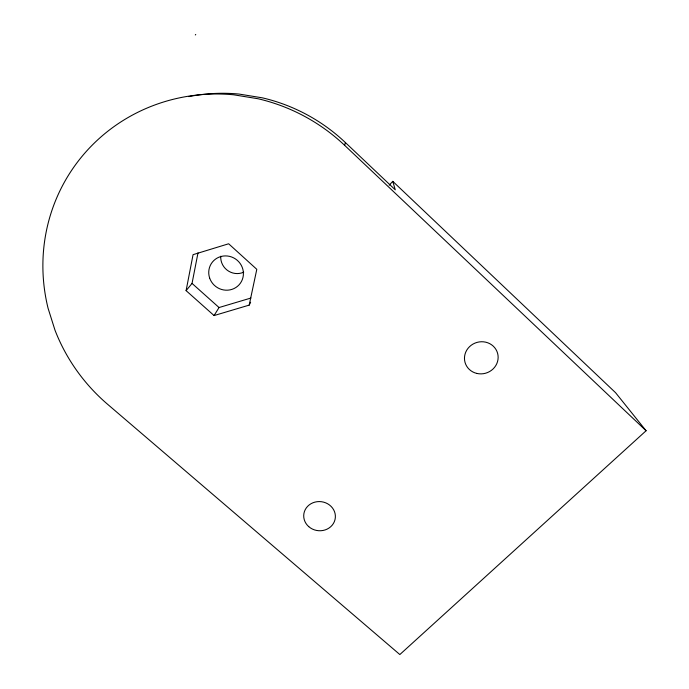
<?xml version="1.0" encoding="UTF-8"?>
<svg xmlns="http://www.w3.org/2000/svg" width="689" height="689" viewBox="0 0 689 689"><rect width="100%" height="100%" fill="white"/><g stroke="black" fill="none" stroke-linecap="round" stroke-linejoin="round"><path stroke-width="1.03" d="M186.099 290.637L193.066 254.663L228.645 243.777L256.799 269.321L249.194 305.115L214.072 315.562L186.099 290.637L192.042 283.412L198.01 252.82M344.655 145.345A181.818 175.506 35.4 0 0 258.091 98.76L233.631 94.789A181.818 175.506 35.4 0 0 48.066 308.233L54.991 330.169A181.818 175.506 35.4 0 0 107.527 404.219L399.844 654.55L646.093 430.746L344.655 145.345L345.37 142.537A174.644 168.969 36.4 0 0 262.38 97.847L238.937 94.049A174.644 168.969 36.4 0 0 188.795 96.615M249.194 305.115L250.624 302.23M214.072 315.562L219.05 307.535L250.951 298.027M195.306 34.967L195.736 34.45M389.156 185.212L392.782 181.353L615.544 392.67L646.093 430.746M192.042 283.412L219.05 307.535M345.37 142.537L395.271 189.828L392.782 181.353M243.691 272.189A16.174 15.701 37.8 0 1 220.756 256.222M308.741 526.637A15.864 14.581 7 0 0 334.983 519.739A15.864 14.581 7 0 0 314.907 502.126A15.864 14.581 7 0 0 308.741 526.637M476.848 373.429A16.906 15.993 -16.5 0 0 497.596 353.276A16.906 15.993 -16.5 0 0 469.476 346.722A16.906 15.993 -16.5 0 0 476.848 373.429M209.62 277.951A17.544 16.958 35.6 0 0 239.057 284.841A17.544 16.958 35.6 0 0 229.549 256.368A17.544 16.958 35.6 0 0 209.62 277.951"/></g></svg>
